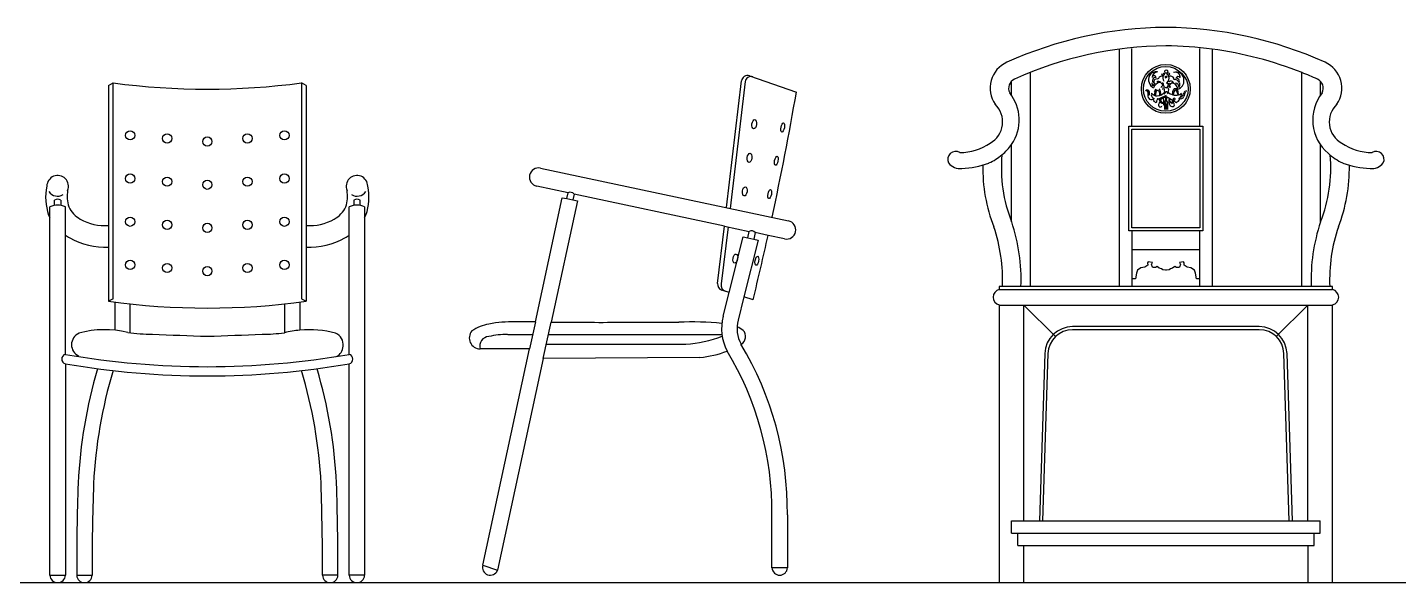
# Model space of a CAD drawing. Header units: inches. Extents: x 11 to 53.5, y 7.4 to 32.2.
# Drawn here: x 47.519 to 49.741, y 27.959 to 28.859 of the extents above; entities that cross this region are included whole.
import ezdxf

# ---------------------------------------------------------------- set-up
doc = ezdxf.new("R2010")
doc.units = ezdxf.units.IN
doc.header["$MEASUREMENT"] = 0
doc.layers.add('02', color=2, linetype='Continuous')
doc.layers.add('1', color=1, linetype='Continuous')

msp = doc.modelspace()

# ---------------------------------------------------------------- linework, layer by layer
at = {"layer": '02'}
for p, q in [((49.2886, 28.4387), (49.2886, 28.8234)), ((49.3086, 28.6987), (49.3086, 28.8247)), ((49.4186, 28.6987), (49.4186, 28.8247)), ((49.4386, 28.8234), (49.4386, 28.4387)), ((48.6887, 28.7803), (48.7647, 28.7538)), ((49.1436, 28.7856), (49.1436, 28.4387)), ((49.5841, 28.4387), (49.5841, 28.7854)), ((47.6501, 28.7647), (47.6576, 28.7687)), ((47.6501, 28.7647), (47.6501, 28.4147)), ((47.6576, 28.4187), (47.6576, 28.7687)), ((47.9701, 28.7647), (47.9626, 28.7687)), ((47.9626, 28.7687), (47.9626, 28.4187)), ((47.9701, 28.7647), (47.9701, 28.4147)), ((48.6516, 28.5666), (48.6758, 28.7719)), ((48.6818, 28.7712), (48.6575, 28.5653)), ((49.1136, 28.7484), (49.1136, 28.7717)), ((49.6141, 28.7491), (49.6141, 28.7712)), ((49.3036, 28.6987), (49.4236, 28.6987)), ((49.3036, 28.5287), (49.3036, 28.6987)), ((49.3086, 28.6937), (49.4186, 28.6937)), ((49.3086, 28.5337), (49.3086, 28.6937)), ((49.4186, 28.6937), (49.4186, 28.5337)), ((49.4236, 28.6987), (49.4236, 28.5287)), ((49.1136, 28.5433), (49.1136, 28.669)), ((49.6141, 28.5433), (49.6141, 28.6683)), ((49.098, 28.6522), (49.098, 28.6522)), ((48.3502, 28.6307), (48.7519, 28.5452)), ((47.5501, 28.6012), (47.5501, 28.6012)), ((48.0701, 28.6012), (48.0701, 28.6012)), ((48.3947, 28.5906), (48.344, 28.6014)), ((47.5626, 28.5702), (47.5626, 28.5787)), ((47.5726, 28.5787), (47.5726, 28.5702)), ((48.0476, 28.5787), (48.0476, 28.5702)), ((48.0576, 28.5702), (48.0576, 28.5787)), ((48.3418, 28.3813), (48.3854, 28.5827)), ((48.4098, 28.5774), (48.3673, 28.3811)), ((48.3854, 28.5827), (48.3927, 28.5811)), ((48.3927, 28.5811), (48.3947, 28.5906)), ((48.3927, 28.5811), (48.4025, 28.579)), ((48.4045, 28.5885), (48.4025, 28.579)), ((48.4025, 28.579), (48.4098, 28.5774)), ((48.6481, 28.5366), (48.4045, 28.5885)), ((47.5551, 27.9707), (47.5551, 28.5677)), ((47.5801, 28.3287), (47.5801, 28.5677)), ((48.0401, 28.3287), (48.0401, 28.5677)), ((48.0651, 28.5677), (48.0651, 27.9707)), ((48.6371, 28.4436), (48.6481, 28.5366)), ((48.654, 28.5354), (48.643, 28.4429)), ((48.6481, 28.5366), (48.6882, 28.5281)), ((49.4186, 28.5337), (49.3086, 28.5337)), ((48.6558, 28.4292), (48.6786, 28.5192)), ((48.6786, 28.5192), (48.6859, 28.5176)), ((48.703, 28.5139), (48.6798, 28.4218)), ((48.6859, 28.5176), (48.6882, 28.5281)), ((48.6859, 28.5176), (48.6957, 28.5155)), ((48.698, 28.526), (48.6957, 28.5155)), ((48.6957, 28.5155), (48.703, 28.5139)), ((48.7189, 28.5215), (48.698, 28.526)), ((48.7457, 28.5158), (48.7189, 28.5215)), ((49.4236, 28.5287), (49.3036, 28.5287)), ((49.3086, 28.5287), (49.3086, 28.4387)), ((49.4186, 28.4387), (49.4186, 28.5287)), ((49.3086, 28.4987), (49.4186, 28.4987)), ((49.3174, 28.4653), (49.3159, 28.4604)), ((49.3231, 28.4691), (49.3174, 28.4653)), ((49.3294, 28.47), (49.3231, 28.4691)), ((49.3343, 28.4733), (49.3294, 28.47)), ((49.335, 28.4788), (49.3339, 28.4768)), ((49.3339, 28.4768), (49.3343, 28.4733)), ((49.3416, 28.4778), (49.335, 28.4788)), ((49.3402, 28.4743), (49.3416, 28.4778)), ((49.3416, 28.4702), (49.3402, 28.4743)), ((49.3434, 28.4693), (49.3416, 28.4702)), ((49.3466, 28.4693), (49.3434, 28.4693)), ((49.3494, 28.4711), (49.3466, 28.4693)), ((49.3466, 28.4693), (49.3466, 28.4693)), ((49.3528, 28.4682), (49.3494, 28.4711)), ((49.3564, 28.4673), (49.3528, 28.4682)), ((49.3586, 28.4656), (49.3564, 28.4673)), ((49.3629, 28.465), (49.3586, 28.4656)), ((49.3644, 28.465), (49.3629, 28.465)), ((49.3687, 28.4656), (49.3644, 28.465)), ((49.3708, 28.4673), (49.3687, 28.4656)), ((49.3745, 28.4682), (49.3708, 28.4673)), ((49.3779, 28.4711), (49.3745, 28.4682)), ((49.3806, 28.4693), (49.3779, 28.4711)), ((49.3838, 28.4693), (49.3806, 28.4693)), ((49.3806, 28.4693), (49.3806, 28.4693)), ((49.3857, 28.4702), (49.3838, 28.4693)), ((49.3922, 28.4788), (49.3857, 28.4778)), ((49.3857, 28.4778), (49.387, 28.4743)), ((49.387, 28.4743), (49.3857, 28.4702)), ((49.3933, 28.4768), (49.3922, 28.4788)), ((49.393, 28.4733), (49.3933, 28.4768)), ((49.3979, 28.47), (49.393, 28.4733)), ((49.4042, 28.4691), (49.3979, 28.47)), ((49.4098, 28.4653), (49.4042, 28.4691)), ((49.4114, 28.4604), (49.4098, 28.4653)), ((49.3144, 28.4509), (49.3086, 28.4509)), ((49.3159, 28.4604), (49.3144, 28.4509)), ((49.4129, 28.4509), (49.4114, 28.4604)), ((49.4186, 28.4509), (49.4129, 28.4509)), ((48.6558, 28.4292), (48.6441, 28.4328)), ((48.646, 28.3904), (48.6558, 28.4292)), ((48.6798, 28.4218), (48.6703, 28.3843)), ((48.6945, 28.4172), (48.6798, 28.4218)), ((49.6336, 28.4387), (49.0936, 28.4387)), ((49.0936, 28.4387), (49.0936, 28.4337)), ((49.0936, 28.4337), (49.6336, 28.4337)), ((49.6336, 28.4337), (49.6336, 28.4387)), ((47.6576, 28.4187), (47.6501, 28.4147)), ((47.6601, 28.4134), (47.6601, 28.3679)), ((47.6851, 28.3637), (47.6851, 28.4104)), ((47.9351, 28.4104), (47.9351, 28.3637)), ((47.9601, 28.4134), (47.9601, 28.3679)), ((47.9626, 28.4187), (47.9701, 28.4147)), ((49.0936, 28.4087), (49.0936, 27.9587)), ((49.0936, 28.4087), (49.6336, 28.4087)), ((49.1336, 28.0587), (49.1336, 28.4087)), ((49.1847, 28.3576), (49.1336, 28.4087)), ((49.5425, 28.3576), (49.5936, 28.4087)), ((49.5936, 28.0587), (49.5936, 28.4087)), ((49.6336, 27.9587), (49.6336, 28.4087)), ((48.3418, 28.3813), (48.3323, 28.3376)), ((48.3545, 28.3219), (48.3673, 28.3811)), ((48.48, 28.3807), (48.5742, 28.3807)), ((47.9351, 28.3637), (47.9351, 28.3637)), ((48.2969, 28.3611), (48.3374, 28.3611)), ((48.363, 28.3611), (48.6442, 28.3611)), ((49.5149, 28.3737), (49.2124, 28.3737)), ((49.5149, 28.3687), (49.2124, 28.3687)), ((48.3323, 28.3376), (48.2521, 28.3376)), ((48.2564, 27.9869), (48.3323, 28.3376)), ((48.3595, 28.3452), (48.5853, 28.3452)), ((48.6525, 28.3341), (48.6525, 28.3341)), ((48.675, 28.345), (48.675, 28.345)), ((47.5801, 28.3135), (47.5801, 27.9707)), ((48.0401, 27.9707), (48.0401, 28.3135)), ((48.3545, 28.3219), (48.2802, 27.9786)), ((48.6083, 28.3236), (48.3545, 28.3219)), ((49.1674, 28.3302), (49.1586, 28.0589)), ((49.1724, 28.33), (49.1636, 28.0587)), ((49.5636, 28.0587), (49.5549, 28.33)), ((49.5686, 28.0589), (49.5599, 28.3302)), ((48.7252, 27.9827), (48.7252, 28.0686)), ((48.7502, 28.0685), (48.7502, 27.9827)), ((49.1136, 28.0587), (49.6136, 28.0587)), ((49.1136, 28.0387), (49.1136, 28.0587)), ((49.6136, 28.0387), (49.6136, 28.0587)), ((49.1136, 28.0387), (49.6136, 28.0387)), ((49.1236, 28.0187), (49.1236, 28.0387)), ((49.6036, 28.0187), (49.6036, 28.0387)), ((49.1236, 28.0187), (49.6036, 28.0187)), ((49.1336, 27.9587), (49.1336, 28.0187)), ((49.5936, 28.0187), (49.5936, 27.9587)), ((48.2564, 27.9869), (48.2802, 27.9786)), ((48.7502, 27.9827), (48.7252, 27.9827)), ((47.5551, 27.9707), (47.5801, 27.9707)), ((47.5985, 27.9707), (47.6235, 27.9707)), ((48.0218, 27.9707), (47.9968, 27.9707)), ((47.9968, 27.9707), (47.9968, 27.9707)), ((48.0651, 27.9707), (48.0401, 27.9707))]:
    msp.add_line(p, q, dxfattribs=at)
for centre, radius in [((49.3634, 28.7591), 0.0396), ((49.3634, 28.7591), 0.0362), ((49.3676, 28.7832), 0.00173), ((47.6851, 28.6837), 0.0075), ((47.9351, 28.6837), 0.0075), ((47.7451, 28.6787), 0.0075), ((47.8101, 28.6737), 0.0075), ((47.8751, 28.6787), 0.0075), ((47.6851, 28.6137), 0.0075), ((47.9351, 28.6137), 0.0075), ((47.7451, 28.6087), 0.0075), ((47.8101, 28.6037), 0.0075), ((47.8751, 28.6087), 0.0075), ((47.6851, 28.5437), 0.0075), ((47.7451, 28.5387), 0.0075), ((47.8101, 28.5337), 0.0075), ((47.8751, 28.5387), 0.0075), ((47.9351, 28.5437), 0.0075), ((47.6851, 28.4737), 0.0075), ((47.7451, 28.4687), 0.0075), ((47.8101, 28.4637), 0.0075), ((47.8751, 28.4687), 0.0075), ((47.9351, 28.4737), 0.0075)]:
    msp.add_circle(centre, radius, dxfattribs=at)
for centre, radius, start, end in [((49.3689, 28.2182), 0.6406, 90.4753, 114.2534), ((49.3583, 28.2182), 0.6406, 65.7466, 89.5247), ((49.3689, 28.2182), 0.6106, 90.4753, 114.2534), ((49.3583, 28.2182), 0.6106, 82.4415, 89.5247), ((49.3575, 28.215), 0.6138, 68.3315, 82.4045), ((49.125, 28.7601), 0.0463, 114.4591, 214.2534), ((49.6023, 28.7601), 0.0463, 325.7466, 65.5409), ((48.6858, 28.7707), 0.01, 73.0179, 173.2034), ((48.6909, 28.7697), 0.00925, 69.1079, 170.7902), ((49.3504, 28.774), 0.015, 154.2944, 243.4462), ((49.348, 28.7745), 0.0126, 80.8291, 151.5704), ((49.3509, 28.7771), 0.00979, 95.4552, 178.1449), ((49.3444, 28.7772), 0.00327, 4.3235, 175.6765), ((49.3461, 28.7739), 0.00383, 66.4953, 176.9018), ((49.3571, 28.7735), 0.00614, 72.7627, 170.2446), ((49.3591, 28.7839), 0.00268, 180.8401, 307.6651), ((49.3694, 28.7773), 0.0107, 158.3138, 212.2182), ((49.3603, 28.7833), 0.000953, 35.744, 205.3653), ((49.3599, 28.783), 0.00144, 304.4617, 34.5352), ((49.3636, 28.7797), 0.00481, 59.7752, 121.0821), ((49.3642, 28.7866), 0.00294, 337.6514, 193.7637), ((49.3643, 28.7756), 0.00351, 59.545, 138.9823), ((49.364, 28.7756), 0.00175, 40.6562, 161.2876), ((49.3592, 28.7766), 0.00957, 326.4628, 30.1645), ((49.3712, 28.7741), 0.00558, 357.182, 115.0103), ((49.3803, 28.774), 0.0123, 356.3583, 110.1119), ((49.379, 28.7782), 0.00773, 353.2092, 101.5023), ((49.3835, 28.7753), 0.00374, 30.5073, 161.6258), ((49.3807, 28.7719), 0.00465, 325.9114, 99.378), ((49.3583, 28.2182), 0.6106, 65.7466, 68.2945), ((47.8101, 29.9265), 1.1678, 262.4965, 277.5035), ((43.937, 29.5842), 4.8986, 347.8222, 350.2409), ((49.125, 28.7601), 0.0163, 114.4591, 207.149), ((49.3332, 28.7535), 0.00365, 40.9583, 139.0417), ((49.3318, 28.7542), 0.00217, 48.7661, 131.2339), ((49.3279, 28.751), 0.00717, 342.8925, 42.0721), ((49.3301, 28.7517), 0.00716, 335.934, 35.8166), ((49.3106, 28.7604), 0.0317, 5.2856, 15.8566), ((49.3459, 28.7725), 0.00403, 155.6542, 243.15), ((49.3542, 28.757), 0.0136, 125.1891, 152.2182), ((49.3549, 28.7576), 0.0116, 88.7091, 165.3236), ((49.3486, 28.7704), 0.00477, 60.0691, 234.6262), ((49.3486, 28.752), 0.0049, 359.6218, 143.3434), ((49.3551, 28.7539), 0.00942, 149.5229, 188.8287), ((49.3514, 28.7528), 0.00408, 107.725, 188.2139), ((49.3519, 28.7675), 0.00368, 26.7356, 140.3747), ((49.3498, 28.7622), 0.0144, 269.4702, 325.0336), ((49.3447, 28.7517), 0.0107, 344.0873, 43.7794), ((49.3583, 28.7714), 0.00381, 215.0747, 247.6603), ((49.3596, 28.7597), 0.00425, 104.6687, 165.8713), ((49.3581, 28.7675), 0.00103, 119.597, 315.4133), ((49.3583, 28.767), 0.00158, 41.3913, 116.0104), ((49.3616, 28.7589), 0.0034, 131.656, 192.5431), ((49.3521, 28.7649), 0.00647, 351.1879, 12.1596), ((49.3581, 28.7675), 0.00148, 324.4913, 19.7867), ((49.3648, 28.7665), 0.00551, 178.5695, 271.2955), ((49.3676, 28.7575), 0.00703, 160.1113, 229.7561), ((49.3633, 28.7523), 0.00241, 137.2063, 238.7519), ((49.3641, 28.7491), 0.00542, 36.77, 117.8686), ((49.3626, 28.7664), 0.00518, 276.3014, 3.5417), ((49.3655, 28.7686), 0.00073, 225.2182, 214.9631), ((49.3673, 28.7694), 0.0019, 35.8103, 226.0319), ((49.3648, 28.7524), 0.00199, 312.0935, 38.0098), ((49.3626, 28.7577), 0.00558, 312.8978, 39.1309), ((49.3683, 28.766), 0.0016, 76.1476, 166.1214), ((49.3679, 28.7664), 0.00114, 183.971, 258.1026), ((49.3682, 28.7605), 0.00275, 6.2118, 93.957), ((49.3683, 28.7659), 0.00173, 36.5452, 74.6682), ((49.3608, 28.7497), 0.0168, 52.3912, 62.1893), ((49.3719, 28.7665), 0.00505, 35.5588, 128.2915), ((49.3703, 28.7681), 0.00137, 241.0596, 0.6769), ((49.3556, 28.7848), 0.0237, 310.6405, 319.3034), ((49.3723, 28.7576), 0.0109, 6.333, 87.8009), ((49.3748, 28.7672), 0.00254, 61.0644, 120.8758), ((49.3828, 28.7524), 0.00877, 131.6719, 198.8533), ((49.3864, 28.7493), 0.0109, 140.4779, 179.6703), ((49.3786, 28.7681), 0.00601, 11.8392, 108.4911), ((49.379, 28.7551), 0.00431, 24.2365, 117.4006), ((49.3795, 28.7548), 0.00207, 17.7026, 136.713), ((49.3781, 28.7619), 0.00675, 357.8274, 80.5154), ((49.2156, 28.7007), 0.1746, 16.1311, 18.2651), ((49.2864, 28.7416), 0.0978, 4.5175, 9.0043), ((49.3797, 28.7714), 0.013, 285.0807, 8.0181), ((49.3769, 28.7671), 0.00944, 326.2961, 11.3418), ((49.3851, 28.762), 0.00049, 228.9246, 311.0754), ((49.3966, 28.7508), 0.00458, 81.2399, 154.6727), ((49.4192, 28.7423), 0.0268, 154.3465, 171.0901), ((49.6023, 28.7601), 0.0163, 332.851, 65.5409), ((49.0598, 28.7055), 0.0392, 298.8609, 46.6736), ((49.0552, 28.7087), 0.0706, 325.8205, 38.4713), ((49.3399, 28.7472), 0.00538, 161.1055, 318.5645), ((49.3465, 28.7496), 0.00661, 158.1497, 252.889), ((49.3486, 28.7577), 0.01, 214.2388, 276.0433), ((49.3454, 28.741), 0.00251, 110.0178, 268.925), ((49.341, 28.752), 0.0048, 315.2696, 5.0654), ((49.3472, 28.739), 0.00191, 195.0348, 43.6488), ((49.3419, 28.7518), 0.00553, 317.257, 3.433), ((49.3505, 28.7418), 0.00124, 15.2577, 235.7646), ((49.3578, 28.733), 0.00615, 139.9784, 183.8929), ((49.3545, 28.7324), 0.00287, 175.1219, 327.7319), ((49.4693, 28.5282), 0.2441, 115.5064, 118.8095), ((49.4693, 28.5261), 0.2441, 115.5064, 118.6357), ((49.3465, 28.7415), 0.00796, 325.4509, 0.3243), ((49.3456, 28.7505), 0.00801, 343.3945, 10.4209), ((49.3579, 28.7397), 0.0041, 194.9654, 314.1549), ((49.3611, 28.7427), 0.00672, 190.1009, 243), ((49.3582, 28.7383), 0.00162, 265.5625, 333.1051), ((49.1969, 28.7086), 0.1663, 10.239, 12.3344), ((49.3272, 28.7459), 0.0335, 345.6862, 350.217), ((49.3531, 28.7364), 0.00769, 329.7707, 13.3953), ((49.444, 28.7264), 0.0829, 171.3172, 180.5377), ((49.3644, 28.7378), 0.00312, 211.1047, 324.1755), ((49.3651, 28.7383), 0.00305, 127.8077, 168.1312), ((49.3639, 28.7405), 0.00245, 223.3433, 324.4816), ((49.6899, 28.715), 0.3279, 176.4538, 178.0719), ((49.418, 28.7277), 0.0552, 172.4713, 181.4009), ((49.32, 28.7458), 0.0435, 353.3356, 0.4724), ((49.3431, 28.7312), 0.0215, 345.5771, 9.3194), ((49.527, 29.0241), 0.3218, 239.6108, 241.9759), ((49.2886, 28.7454), 0.0763, 356.0854, 0.5124), ((49.3631, 28.7374), 0.00324, 6.487, 60.3416), ((49.4771, 28.7253), 0.1115, 176.3737, 179.8043), ((49.3564, 28.7344), 0.00959, 348.1, 4.4876), ((49.3624, 28.7354), 0.00454, 352.9679, 30.9431), ((49.2551, 28.7335), 0.1118, 355.9025, 0.6644), ((49.3798, 28.7388), 0.0116, 155.8155, 216.8982), ((49.3798, 28.7689), 0.02, 235.5279, 288.9568), ((49.3888, 28.7434), 0.0195, 179.5227, 194.4912), ((49.3724, 28.7391), 0.0026, 192.4255, 276.4521), ((49.3745, 28.7364), 0.00602, 228.8999, 281.6406), ((49.3724, 28.738), 0.00152, 273.3278, 342.1695), ((49.3722, 28.7384), 0.00308, 281.6533, 350.6613), ((49.3689, 28.7404), 0.00574, 330.4314, 2.543), ((49.3813, 28.74), 0.00638, 175.7436, 198.4574), ((49.377, 28.7422), 0.00169, 1.2515, 183.3253), ((49.3782, 28.7416), 0.0029, 170.4488, 266.9254), ((49.3685, 28.7317), 0.00918, 11.0277, 42.84), ((49.3747, 28.7332), 0.0029, 292.0418, 4.6188), ((49.3773, 28.7429), 0.00151, 259.6996, 333.3856), ((49.3802, 28.7394), 0.00228, 197.0653, 356.7439), ((49.3831, 28.7417), 0.00252, 255.6255, 48.3691), ((49.3819, 28.75), 0.00699, 294.2977, 17.7358), ((49.3875, 28.7486), 0.00556, 242.154, 337.8063), ((49.385, 28.7536), 0.0039, 289.398, 337.0746), ((49.3883, 28.7477), 0.00181, 248.7754, 337.3959), ((49.3753, 28.7566), 0.0176, 326.9364, 347.3562), ((49.6721, 28.7087), 0.0706, 141.5286, 230.013), ((49.6674, 28.7055), 0.0392, 133.3264, 241.1391), ((49.0277, 28.7477), 0.092, 271.1422, 303.7051), ((49.0495, 28.7132), 0.0778, 308.4918, 325.4545), ((49.6996, 28.7477), 0.092, 236.2949, 268.8578), ((49.0229, 28.6447), 0.0129, 59.1124, 206.4845), ((49.0423, 28.7171), 0.0854, 293.7893, 310.635), ((49.3309, 28.6301), 0.234, 174.5727, 201.7847), ((49.3968, 28.6301), 0.234, 338.216, 5.3128), ((49.6849, 28.7171), 0.0854, 227.0073, 246.2107), ((49.7043, 28.6447), 0.0129, 333.5155, 120.8876), ((48.3471, 28.616), 0.015, 77.9817, 257.9817), ((49.0296, 28.6528), 0.0228, 217.2227, 278.0704), ((49.0289, 28.7649), 0.1348, 271.6539, 290.8041), ((49.3289, 28.6301), 0.262, 178.7905, 201.243), ((49.3989, 28.6301), 0.262, 338.757, 1.1775), ((49.6983, 28.7649), 0.1348, 249.1959, 268.3461), ((49.6976, 28.6528), 0.0228, 261.9296, 322.7773), ((47.6339, 28.5829), 0.0858, 167.6875, 199.3153), ((47.5676, 28.6012), 0.0175, 336.8815, 180), ((48.0526, 28.6012), 0.0175, 0, 203.1185), ((47.9863, 28.5829), 0.0858, 340.6847, 12.3125), ((47.5675, 28.6026), 0.0175, 214.9626, 300.8136), ((47.5676, 28.5718), 0.00854, 54.1419, 125.8581), ((47.6463, 28.5851), 0.0633, 171.6169, 196.044), ((47.9739, 28.5851), 0.0633, 343.956, 8.3831), ((48.0527, 28.6026), 0.0175, 239.1864, 325.0374), ((48.0526, 28.5718), 0.00854, 54.1419, 125.8581), ((48.3983, 28.5835), 0.00794, 38.9632, 117.0002), ((47.6264, 28.5879), 0.0806, 204.4544, 207.9075), ((47.5676, 28.5431), 0.0276, 63.1127, 116.8873), ((47.6264, 28.5879), 0.0456, 206.4057, 241.0358), ((47.9938, 28.5879), 0.0456, 298.9642, 333.5943), ((48.0526, 28.5431), 0.0276, 63.1127, 116.8873), ((47.9938, 28.5879), 0.0806, 332.0925, 335.5456), ((47.6434, 28.6159), 0.0784, 240.0624, 274.9152), ((47.9768, 28.6159), 0.0784, 265.0848, 299.9376), ((48.7488, 28.5305), 0.015, 257.9817, 77.9817), ((48.8357, 28.45), 0.2632, 357.5493, 18.8825), ((48.8357, 28.45), 0.2932, 357.8002, 18.5547), ((49.8921, 28.45), 0.2932, 161.4453, 182.1998), ((49.8921, 28.45), 0.2632, 161.1175, 182.4507), ((47.6264, 28.5879), 0.0806, 234.9919, 240.8132), ((47.6434, 28.6159), 0.1134, 240.2021, 273.4028), ((47.9768, 28.6159), 0.1134, 266.5972, 299.7979), ((47.9938, 28.5879), 0.0806, 299.1868, 305.0081), ((48.6918, 28.521), 0.00794, 38.9632, 117.0002), ((43.937, 29.5842), 4.8986, 346.2183, 347.4713), ((48.647, 28.4424), 0.01, 173.2679, 252.8157), ((48.653, 28.4407), 0.0102, 168.044, 250.9431), ((49.0964, 28.4212), 0.0128, 102.6804, 257.3196), ((49.6308, 28.4212), 0.0128, 282.6804, 77.3196), ((47.8101, 29.5721), 1.1684, 262.1289, 277.8711), ((48.2788, 28.3072), 0.0717, 99.9034, 123.9338), ((48.3062, 28.1651), 0.2164, 89.2465, 100.5906), ((48.2184, 11.6396), 16.7422, 89.57795, 89.68985), ((48.4486, 36.0236), 7.643, 269.39029, 270.23529), ((48.5953, 27.8926), 0.4886, 84.2802, 92.4724), ((48.7236, 28.3708), 0.08, 165.8269, 207.3159), ((48.7236, 28.3708), 0.055, 165.8269, 207.9759), ((47.6103, 28.3444), 0.0203, 113.4621, 246.3719), ((47.6439, 28.2134), 0.1553, 76.158, 105.5989), ((47.724, 28.6658), 0.3046, 261.9068, 269.4835), ((48.3487, 44.7686), 16.4194, 267.80986, 268.12018), ((47.2715, 44.7686), 16.4194, 271.87982, 272.19014), ((47.8962, 28.6658), 0.3046, 270.5165, 277.3322), ((47.9923, 28.1004), 0.2695, 96.862, 102.2546), ((47.9763, 28.2134), 0.1553, 74.4011, 95.9752), ((48.0099, 28.3444), 0.0203, 352.501, 66.5379), ((48.2524, 28.3553), 0.0177, 140.2257, 269.2044), ((48.2674, 28.3419), 0.0158, 94.2073, 195.7328), ((48.299, 28.2018), 0.1593, 90.7782, 101.8889), ((48.5707, 28.554), 0.2093, 274.0102, 290.6791), ((48.646, 28.3252), 0.0534, 52.4933, 64.8193), ((48.6682, 28.3576), 0.0143, 298.436, 44.2574), ((49.2124, 28.3287), 0.045, 90, 178.1524), ((49.2124, 28.3287), 0.04, 90, 178.1524), ((49.5149, 28.3287), 0.045, 1.8476, 90), ((49.5149, 28.3287), 0.04, 1.8476, 90), ((48.0119, 28.3419), 0.0182, 293.616, 359.535), ((48.5937, 28.4828), 0.1599, 275.2407, 291.5931), ((48.2215, 28.0734), 0.5037, 359.4563, 31.1706), ((48.2227, 28.0736), 0.5275, 359.4508, 30.9725), ((47.582, 28.3211), 0.00785, 104.0494, 255.9506), ((47.8101, 29.6399), 1.3312, 260.051, 279.949), ((47.8101, 29.6399), 1.3462, 260.163, 279.837), ((48.0382, 28.3211), 0.00785, 284.0494, 75.9506), ((48.389, 28.0814), 0.7892, 163.5058, 177.2041), ((48.389, 28.0814), 0.7642, 163.1938, 177.1903), ((47.2312, 28.0814), 0.7642, 2.8097, 16.8062), ((47.2312, 28.0814), 0.7892, 2.7959, 16.4942), ((51.6857, 27.981), 4.0873, 178.0525, 180.1443), ((51.6857, 27.981), 4.0623, 178.0551, 180.1452), ((43.9345, 27.981), 4.0623, 359.8548, 1.9449), ((43.9345, 27.981), 4.0873, 359.8557, 1.9475), ((48.2685, 27.9833), 0.0126, 163.4615, 337.9763), ((48.7377, 27.9832), 0.0125, 182.3141, 357.6859), ((47.5676, 27.9712), 0.0125, 182.3141, 357.6859), ((47.611, 27.9712), 0.0125, 182.3143, 357.6857), ((48.0093, 27.9712), 0.0125, 182.3047, 357.6891), ((48.0526, 27.9712), 0.0125, 182.3141, 357.6859)]:
    msp.add_arc(centre, radius, start, end, dxfattribs=at)
for centre, major_axis, ratio in [((48.6964, 28.7018), (-0.00104, -0.00743), 0.5), ((48.7426, 28.6965), (-0.00143, -0.00736), 0.366667), ((48.6888, 28.6473), (-0.00104, -0.00743), 0.5), ((48.7321, 28.6425), (-0.00143, -0.00736), 0.366667), ((48.6811, 28.5929), (-0.00104, -0.00743), 0.5), ((48.7216, 28.5885), (-0.00143, -0.00736), 0.366667), ((48.6658, 28.4839), (-0.00104, -0.00743), 0.5), ((48.7007, 28.4805), (-0.00143, -0.00736), 0.366667)]:
    msp.add_ellipse(centre, major_axis=major_axis, ratio=ratio, dxfattribs=at)
at = {"layer": '1'}
msp.add_line((32.8586, 27.9587), (53.1849, 27.9587), dxfattribs=at)

doc.saveas('drawing.dxf')
